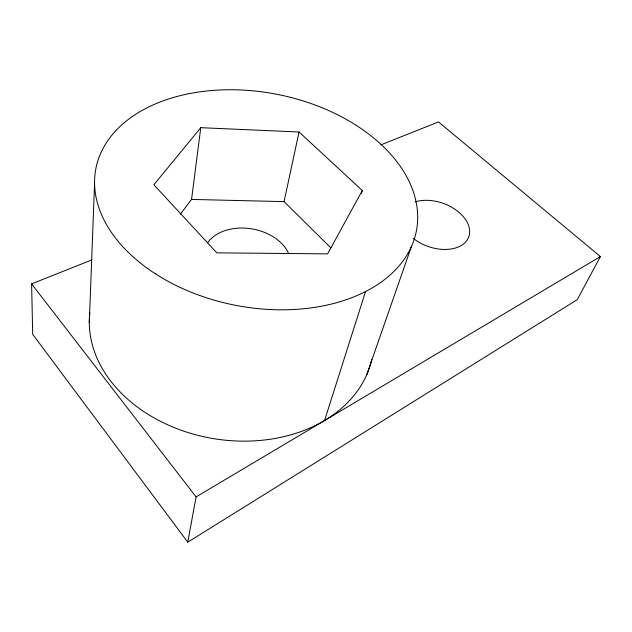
<?xml version="1.0" encoding="UTF-8"?>
<svg xmlns="http://www.w3.org/2000/svg" width="632" height="632" viewBox="0 0 632 632"><rect width="100%" height="100%" fill="white"/><g stroke="black" fill="none" stroke-linecap="round" stroke-linejoin="round"><path stroke-width="0.95" d="M89.294 322.565L94.571 183.13M180.294 214.264L191.551 199.42L200.779 127.688L299.047 131.993L362.302 190.516L361.496 193.353M380.843 144.878L438.497 121.929L600.4 256.568L577.237 299.663L187.767 542.193L196.086 496.91L31.6 283.879L91.83 259.91M330.789 247.776L284.068 201.624L299.047 131.993M324.556 420.541L365.541 291.557M366.726 374.768L411.329 246.764M362.302 190.516L327.645 253.867L216.855 252.855L153.86 184.765L200.779 127.688M196.086 496.91L600.4 256.568M191.551 199.42L284.068 201.624M187.767 542.193L32.706 334.336L31.6 283.879M371.75 359.411A142.998 108.301 9.2 0 1 213.64 438.648A142.998 108.301 9.2 0 1 89.815 312.808M415.129 201.916A35.289 22.839 19.7 0 1 461.297 214.461A35.289 22.839 19.7 0 1 459.748 246.322A35.289 22.839 19.7 0 1 413.352 238.422M207.644 242.735A44.082 31.181 10.3 0 1 249.924 228.594A44.082 31.181 10.3 0 1 288.737 253.677M155.282 273.735A163.254 107.511 11 0 0 415.864 233.35A163.254 107.511 11 0 0 197.231 92.233A163.254 107.511 11 0 0 155.282 273.735"/></g></svg>
